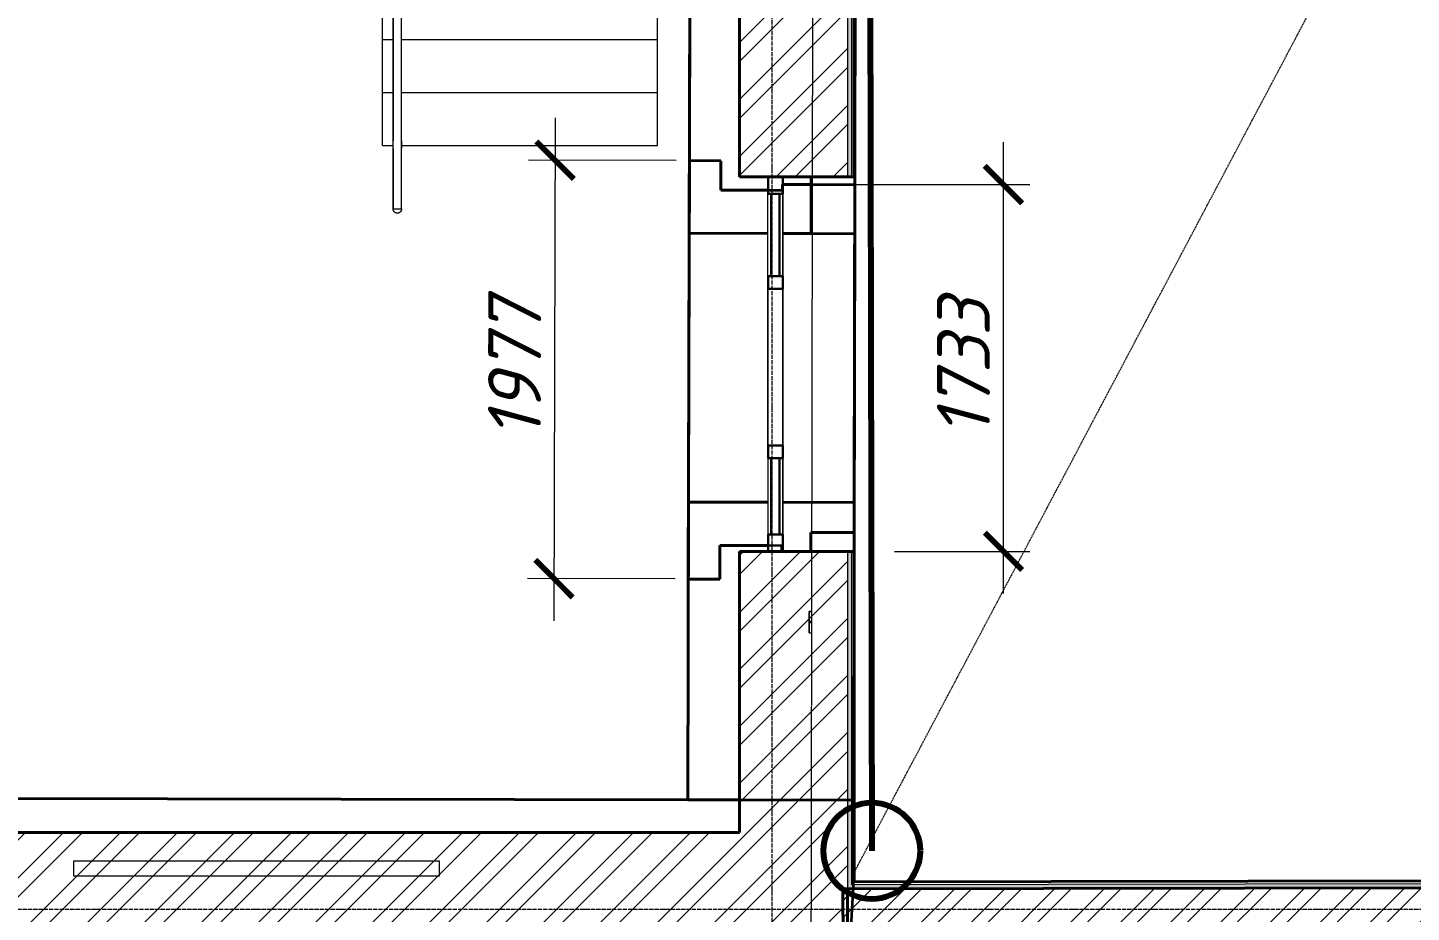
# Model space of a CAD drawing. Header units: millimetres. Extents: x 749182 to 2267578, y 70462 to 311449.
# Drawn here: x 1973313 to 1979851, y 96158 to 100338 of the extents above; entities that cross this region are included whole.
import ezdxf

# ---------------------------------------------------------------- set-up
doc = ezdxf.new("R2010")
doc.units = ezdxf.units.MM
for name, pattern in [('ADSK_Линия сетки', [25, 20, -2.5, 0, -2.5]), ('ADSK_Сверху', [4.5, 3, -1.5]), ('осеваяX2', [4, 2.5, -0.5, 0.5, -0.5])]:
    doc.linetypes.add(name, pattern=pattern)
doc.layers.get('Defpoints').update_dxf_attribs({"color": 255})
for name, color, linetype, lineweight in [('Витраж', 7, 'Continuous', 9), ('Каркас', 7, 'Continuous', 9), ('Лестницы', 7, 'Continuous', 18), ('Ограждение', 7, 'Continuous', 18), ('Оси', 165, 'осеваяX2', 13), ('Панели витража', 7, 'Continuous', 9), ('Перекрытие', 7, 'Continuous', 18), ('размеры', 7, 'Continuous', 9), ('Стены', 184, 'Continuous', 40), ('Стены внутренние', 7, 'Continuous', 18), ('Стены наружные', 7, 'Continuous', 18), ('Стены разрез', 7, 'Continuous', 35), ('Стены штриховка', 7, 'Continuous', 18), ('стояки', 7, 'Continuous', 9)]:
    doc.layers.add(name, color=color, linetype=linetype, lineweight=lineweight)
doc.layers.add('Линии', color=7, linetype='Continuous', lineweight=9, true_color=0x00a600)
doc.layers.add('планы со стояками отопление_dwg', color=7, linetype='Continuous', lineweight=9, true_color=0x767676)
doc.styles.add('М2', font='isocpeui.ttf')
doc.dimstyles.new('SPDS 1_100', dxfattribs={"dimscale": 100, "dimtxt": 2.5, "dimasz": 1.77, "dimexe": 1.25, "dimexo": 0.625, "dimtad": 1, "dimdec": 0, "dimrnd": 0.001, "dimzin": 9, "dimtxsty": 'М2', "dimblk": 'ARCHTICK', "dimcen": 2.5, "dimdle": 2, "dimclrt": 256, "dimadec": 0, "dimazin": 2, "dimtfac": 0.75, "dimtdec": 0, "dimtmove": 1, "dimatfit": 3, "dimfxl": 0, "dimtolj": 1, "dimlwd": 9, "dimlwe": 9, "dimarcsym": 0})
pattern_1 = [(0, (1958220.23, 75616.62), (406.4, 101.6), [33.528, -271.272, 33.528, -271.272, -1625.6]), (0, (1958220.23, 75616.62), (406.4, 101.6), [-609.6, 33.528, -576.072, 33.528, -271.272, -711.2]), (0, (1958220.23, 75616.62), (406.4, 101.6), [-1524, 33.528, -169.672, 33.528, -474.472]), (120, (1958372.63, 75667.42), (-291.18818, 301.15272), [33.528, -271.272, 33.528, -271.272, -1625.6]), (120, (1958372.63, 75667.42), (-291.18818, 301.15272), [-609.6, 33.528, -576.072, 33.528, -271.272, -711.2]), (120, (1958372.63, 75667.42), (-291.18818, 301.15272), [-1524, 33.528, -169.672, 33.528, -474.472]), (240, (1958423.43, 75870.62), (-115.21182, -402.75272), [33.528, -271.272, 33.528, -271.272, -1625.6]), (240, (1958423.43, 75870.62), (-115.21182, -402.75272), [-609.6, 33.528, -576.072, 33.528, -271.272, -711.2]), (240, (1958423.43, 75870.62), (-115.21182, -402.75272), [-1524, 33.528, -169.672, 33.528, -474.472])]
pattern_2 = [(45, (1958220.23, 75616.62), (-134.70384, 134.70384), []), (45, (1958310.03, 75616.62), (-134.70384, 134.70384), [])]

# ---------------------------------------------------------------- blocks, each defined once
blk = doc.blocks.new('Типовая двутавровая балка _АСТО 20-93_ Балки - 100х200мм-838559-01 План 1-го этажа маркировочный')
at = {"layer": 'Каркас', "color": 253, "linetype": 'ADSK_Сверху', "true_color": 0xaaaaaa}
for p, q in [((-6104.3, 50), (-6104.3, -50)), ((-6104.3, 50), (-6091.2, 50)), ((-6091.4, 3), (-6104.3, 3)), ((-6091.4, -3), (-6104.3, -3)), ((-6104.3, -50), (-6091.6, -50))]:
    blk.add_line(p, q, dxfattribs=at)
at = {"layer": 'Каркас', "color": 9, "linetype": 'ADSK_Сверху', "true_color": 0xb9b9b9}
for p, q in [((-6104.3, 9), (-6104.3, 50)), ((-6104.3, 50), (-6091.2, 50)), ((-6104.3, 3.4), (-6104.3, 8.6)), ((-6104.3, -50), (-6104.3, -3.4)), ((-6104.3, -50), (-6091.6, -50))]:
    blk.add_line(p, q, dxfattribs=at)
at = {"layer": 'Каркас', "color": 253, "linetype": 'ADSK_Сверху', "true_color": 0xb2b2b2}
for p, q in [((-6104.3, 50), (-6104.3, 15)), ((-6104.3, 15), (-6104.3, 50)), ((-6091.2, 50), (-6104.3, 50)), ((-6104.3, 50), (-6091.2, 50)), ((-6104.3, 3), (-6104.3, 15)), ((-6104.3, 3), (-6104.3, 15)), ((-6104.3, -3), (-6104.3, 3)), ((-6104.3, -15), (-6104.3, -3)), ((-6104.3, -15), (-6104.3, -3)), ((-6104.3, -50), (-6104.3, -15)), ((-6104.3, -15), (-6104.3, -50)), ((-6104.3, -50), (-6091.6, -50)), ((-6104.3, -50), (-6091.6, -50))]:
    blk.add_line(p, q, dxfattribs=at)
blk = doc.blocks.new('Прямоугольный импост - 70х20_56мм-1238645-01 План 1-го этажа маркировочный')
at = {"layer": 'Витраж', "color": 253, "linetype": 'ADSK_Сверху', "true_color": 0xaaaaaa}
for p, q in [((15308.3, 20783.6), (15308.3, 20713.6)), ((15778.3, 20783.6), (15308.3, 20783.6)), ((15308.3, 20713.6), (15778.3, 20713.6))]:
    blk.add_line(p, q, dxfattribs=at)
blk = doc.blocks.new('Прямоугольный импост - 70х20_56мм-1433918-01 План 1-го этажа маркировочный')
at = {"layer": 'Витраж', "color": 253, "linetype": 'ADSK_Сверху', "true_color": 0xaaaaaa}
for p, q in [((17038.3, 20783.6), (16468.3, 20783.6)), ((17038.3, 20713.6), (17038.3, 20783.6)), ((16468.3, 20713.6), (17038.3, 20713.6))]:
    blk.add_line(p, q, dxfattribs=at)
blk = doc.blocks.new('Прямоугольный импост - 70х20_56мм-1238647-01 План 1-го этажа маркировочный')
at = {"layer": 'Витраж', "color": 253, "linetype": 'ADSK_Сверху', "true_color": 0xaaaaaa}
for p, q in [((16468.3, 20783.6), (15778.3, 20783.6)), ((15778.3, 20713.6), (16468.3, 20713.6))]:
    blk.add_line(p, q, dxfattribs=at)
blk = doc.blocks.new('Прямоугольный импост - 70х20_60мм-1426885-01 План 1-го этажа маркировочный')
at = {"layer": 'Витраж', "color": 253, "linetype": 'ADSK_Сверху', "true_color": 0xaaaaaa}
for p, q in [((-6073.8, 27806.3), (-6143.8, 27806.3)), ((-6143.8, 27726.3), (-6143.8, 27806.3)), ((-6073.8, 27726.3), (-6073.8, 27806.3)), ((-6143.8, 27306.3), (-6143.8, 27336.3)), ((-6073.8, 27306.3), (-6073.8, 27336.3))]:
    blk.add_line(p, q, dxfattribs=at)
blk = doc.blocks.new('Прямоугольный импост - 70х20_60мм-1439130-01 План 1-го этажа маркировочный')
at = {"layer": 'Витраж', "color": 253, "linetype": 'ADSK_Сверху', "true_color": 0xaaaaaa}
for p, q in [((-80, 35), (0, 35)), ((0, 35), (0, -35)), ((0, -35), (-80, -35))]:
    blk.add_line(p, q, dxfattribs=at)
blk = doc.blocks.new('Прямоугольный импост - 70х20_60мм-1439131-01 План 1-го этажа маркировочный')
at = {"layer": 'Витраж', "color": 253, "linetype": 'ADSK_Сверху', "true_color": 0xaaaaaa}
for p, q in [((0, 35), (-80, 35)), ((0, -35), (0, 35)), ((-80, -35), (0, -35))]:
    blk.add_line(p, q, dxfattribs=at)
blk = doc.blocks.new('Прямоугольный импост - 70х20_60мм-1225850-01 План 1-го этажа маркировочный')
at = {"layer": 'Витраж', "color": 253, "linetype": 'ADSK_Сверху', "true_color": 0xaaaaaa}
for p, q in [((-6143.8, 27276.3), (-6143.8, 27306.3)), ((-6073.8, 27276.3), (-6073.8, 27306.3)), ((-6143.8, 26506.3), (-6143.8, 26536.3)), ((-6073.8, 26506.3), (-6073.8, 26536.3))]:
    blk.add_line(p, q, dxfattribs=at)
blk = doc.blocks.new('Прямоугольный импост - 70х20_60мм-1225113-01 План 1-го этажа маркировочный')
at = {"layer": 'Витраж', "color": 253, "linetype": 'ADSK_Сверху', "true_color": 0xaaaaaa}
for p, q in [((-6006, 10091.9), (-6006, 10121.9)), ((-5936, 10091.9), (-5936, 10121.9)), ((-6006, 9651.9), (-6006, 9731.9)), ((-5936, 9651.9), (-5936, 9731.9)), ((-6006, 9651.9), (-5936, 9651.9))]:
    blk.add_line(p, q, dxfattribs=at)
blk = doc.blocks.new('Прямоугольный импост - 70х60мм-1439194-01 План 1-го этажа маркировочный')
at = {"layer": 'Витраж', "color": 253, "linetype": 'ADSK_Сверху', "true_color": 0xaaaaaa}
for p, q in [((-30, 35), (30, 35)), ((30, -35), (-30, -35))]:
    blk.add_line(p, q, dxfattribs=at)
blk = doc.blocks.new('Прямоугольный импост - 70х60мм-1426887-01 План 1-го этажа маркировочный')
at = {"layer": 'Витраж', "color": 253, "linetype": 'ADSK_Сверху', "true_color": 0xaaaaaa}
for p, q in [((-6073.8, 27726.3), (-6143.8, 27726.3)), ((-6143.8, 27336.3), (-6143.8, 27726.3)), ((-6073.8, 27336.3), (-6073.8, 27726.3)), ((-6143.8, 27336.3), (-6073.8, 27336.3))]:
    blk.add_line(p, q, dxfattribs=at)
blk = doc.blocks.new('Прямоугольный импост - 70х60мм-1225009-01 План 1-го этажа маркировочный')
at = {"layer": 'Витраж', "color": 253, "linetype": 'ADSK_Сверху', "true_color": 0xaaaaaa}
for p, q in [((-5936, 11391.9), (-6006, 11391.9)), ((-6006, 11031.9), (-6006, 11391.9)), ((-5936, 11031.9), (-5936, 11391.9)), ((-6006, 11031.9), (-5936, 11031.9))]:
    blk.add_line(p, q, dxfattribs=at)
blk = doc.blocks.new('Прямоугольный импост - 70х60мм-1229542-01 План 1-го этажа маркировочный')
at = {"layer": 'Витраж', "color": 253, "linetype": 'ADSK_Сверху', "true_color": 0xaaaaaa}
for p, q in [((3808.5, 35377.6), (3738.5, 35377.6)), ((3738.5, 35377.6), (3738.5, 34637.6)), ((3808.5, 35377.6), (3808.5, 34637.6)), ((3738.5, 34637.6), (3808.5, 34637.6))]:
    blk.add_line(p, q, dxfattribs=at)
blk = doc.blocks.new('Существующие стены 1 эт - Существующие стены 1 эт-653793-01 План 1-го этажа маркировочный')
at = {"layer": 'Стены'}
for p, q in [((18218.2, 23749.9), (18230.1, 28415.1)), ((19003, 25048.6), (19001.4, 24105.6)), ((18214.1, 22116.2), (18219.1, 24093.4)), ((18367.7, 24093), (18219.1, 24093.4)), ((18367.4, 23954.2), (18367.7, 24093)), ((18997.7, 24105.6), (19001.4, 24105.6)), ((19001.4, 24105.6), (18997.7, 24105.6)), ((19001.4, 24105.6), (18998.7, 22477.9)), ((19001.4, 24105.6), (19000.8, 23747.9)), ((19000.8, 23747.9), (19001.4, 24105.6)), ((18795.3, 23981), (18795.4, 24017.1)), ((18795.4, 24017.1), (18795.3, 23981)), ((18590.8, 23953.6), (18367.4, 23954.2)), ((18799.5, 23979.9), (18660.8, 23980.2)), ((18795, 23748.4), (18795.3, 23979.2)), ((18795.3, 23979.2), (18795, 23748.4)), ((19001.2, 23979.6), (18799.5, 23979.9)), ((19001.2, 23979.6), (18998.4, 22246.5)), ((18215, 22479.9), (18218.2, 23749.9)), ((18218.2, 23749.9), (18215, 22479.9)), ((18215, 22479.9), (18218.2, 23749.9)), ((18590.8, 23749), (18218.2, 23749.9)), ((18218.2, 23749.9), (18590.8, 23749)), ((18795, 23748.4), (18660.8, 23748.8)), ((18660.8, 23748.8), (19000.8, 23747.9)), ((19000.8, 23747.9), (18795, 23748.4)), ((18795, 23748.4), (19000.8, 23747.9)), ((19000.8, 23747.9), (18795, 23748.4)), ((19000.8, 23747.9), (18998.7, 22477.9)), ((18998.7, 22477.9), (19000.8, 23747.9)), ((18211.4, 21073), (18215, 22479.9)), ((18215, 22479.9), (18590.8, 22478.9)), ((18590.8, 22478.9), (18215, 22479.9)), ((18660.8, 22478.8), (18998.7, 22477.9)), ((18998.7, 22477.9), (18660.8, 22478.8)), ((18998.7, 22477.9), (18998.5, 22336)), ((18792.5, 22247.6), (18792.6, 22336.5)), ((18792.6, 22336.5), (18792.5, 22247.6)), ((18792.6, 22336.5), (18998.5, 22336)), ((18998.5, 22336), (18792.6, 22336.5)), ((18998.5, 22336), (18998, 22015.4)), ((18998, 22015.4), (18998.5, 22336)), ((18998.5, 22336), (18998, 22015.4)), ((18362.7, 22115.9), (18363.1, 22274.5)), ((18363.1, 22274.5), (18590.8, 22273.9)), ((18214.1, 22116.2), (18362.7, 22115.9)), ((18998, 22015.4), (18997.8, 21919.3)), ((13247.8, 21081.8), (18211.4, 21073)), ((18455.8, 21072.6), (18211.4, 21073)), ((18211.4, 21073), (18455.8, 21072.6))]:
    blk.add_line(p, q, dxfattribs=at)
at = {"layer": 'Стены разрез'}
for p, q in [((19001.2, 23979.6), (19003.4, 25290.5)), ((18221.8, 25156.8), (18219.1, 24093.4)), ((18219.1, 24093.4), (18367.7, 24093)), ((18367.7, 24093), (18367.4, 23954.2)), ((18367.4, 23954.2), (18659.4, 23953.4)), ((18659.4, 23953.4), (18659.5, 23980.2)), ((18659.5, 23980.2), (18799.5, 23979.9)), ((18799.5, 23979.9), (19001.2, 23979.6)), ((18363.1, 22274.5), (18362.7, 22115.9)), ((18656.7, 22273.8), (18363.1, 22274.5)), ((18656.6, 22247.1), (18656.7, 22273.8)), ((18796.6, 22246.8), (18656.6, 22247.1)), ((18998.4, 22246.5), (18796.6, 22246.8)), ((18996.4, 21071.6), (18998.4, 22246.5)), ((18214.1, 22116.2), (18211.4, 21073)), ((18362.7, 22115.9), (18214.1, 22116.2)), ((18996.4, 21071.6), (14286.2, 21080)), ((18211.4, 21073), (18996.4, 21071.6)), ((18995.8, 20697.6), (18996.4, 21071.6)), ((18977.5, 20357.5), (18995.8, 20697.6))]:
    blk.add_line(p, q, dxfattribs=at)
blk = doc.blocks.new('Тип перил - Перила_Внутренний_-1199917-01 План 1-го этажа маркировочный')
at = {"layer": 'Ограждение'}
for p, q in [((16819.3, 28715.1), (16819.3, 28429.4)), ((16841.6, 28715.1), (16836.9, 28715.1)), ((16859.3, 28429.4), (16859.3, 28715.1)), ((16819.3, 28413.6), (16819.3, 24187.8)), ((16859.3, 24187.8), (16859.3, 28413.6)), ((16819.3, 24150.9), (16819.3, 23865.1)), ((16859.3, 23865.1), (16859.3, 24150.9)), ((16836.9, 23865.1), (16841.6, 23865.1))]:
    blk.add_line(p, q, dxfattribs=at)
at = {"layer": 'Ограждение', "flags": 128}
for points in [[(16819.3, 28429.4), (16819.3, 28428.2), (16819.3, 28427), (16819.3, 28425.8), (16819.3, 28424.7), (16819.3, 28423.5), (16819.3, 28422.3), (16819.3, 28421.1), (16819.3, 28420), (16819.3, 28418.9), (16819.3, 28417.7), (16819.3, 28416.7), (16819.3, 28415.6), (16819.3, 28414.5), (16819.3, 28413.6)], [(16859.3, 28413.6), (16859.3, 28414.6), (16859.3, 28415.7), (16859.3, 28416.7), (16859.3, 28417.8), (16859.3, 28419), (16859.3, 28420.1), (16859.3, 28421.2), (16859.3, 28422.4), (16859.3, 28423.6), (16859.3, 28424.8), (16859.3, 28425.9), (16859.3, 28427.1), (16859.3, 28428.3), (16859.3, 28429.4)], [(16819.3, 24150.9), (16819.3, 24153.7), (16819.3, 24156.5), (16819.3, 24159.2), (16819.3, 24162), (16819.3, 24164.8), (16819.3, 24167.5), (16819.3, 24170.2), (16819.3, 24172.9), (16819.3, 24175.5), (16819.3, 24178.1), (16819.3, 24180.7), (16819.3, 24183.2), (16819.3, 24185.6), (16819.3, 24187.8)], [(16859.3, 24187.8), (16859.3, 24185.4), (16859.3, 24183), (16859.3, 24180.5), (16859.3, 24177.9), (16859.3, 24175.3), (16859.3, 24172.7), (16859.3, 24170), (16859.3, 24167.3), (16859.3, 24164.5), (16859.3, 24161.8), (16859.3, 24159), (16859.3, 24156.2), (16859.3, 24153.4), (16859.3, 24150.9)]]:
    blk.add_lwpolyline(points, dxfattribs=at)
blk = doc.blocks.new('Тип перил - D40-V30-01 План 1-го этажа маркировочный')
at = {"layer": 'Ограждение', "flags": 128}
for points in [[(0, 20), (0.8, 20), (1.6, 19.9), (2.4, 19.9), (3.2, 19.7), (4, 19.6), (4.8, 19.4), (5.5, 19.2), (6.3, 19), (7, 18.7), (7.8, 18.4), (8.5, 18.1), (9.2, 17.7), (9.9, 17.4), (10.6, 16.9), (11.3, 16.5), (11.9, 16), (12.6, 15.6), (13.2, 15), (13.8, 14.5), (14.3, 13.9), (14.9, 13.3), (15.4, 12.7), (15.9, 12.1), (16.4, 11.5), (16.8, 10.8), (17.2, 10.1), (17.6, 9.4), (18, 8.7), (18.3, 8), (18.6, 7.2), (18.9, 6.5), (19.2, 5.7), (19.4, 5), (19.6, 4.2), (19.7, 3.4), (19.8, 2.6), (19.9, 1.8), (20, 1), (20, 0.2), (20, 0)], [(20, 0), (20, -0.8), (19.9, -1.6), (19.9, -2.4), (19.7, -3.2), (19.6, -4), (19.4, -4.8), (19.2, -5.5), (19, -6.3), (18.7, -7), (18.4, -7.8), (18.1, -8.5), (17.7, -9.2), (17.4, -9.9), (16.9, -10.6), (16.5, -11.3), (16, -11.9), (15.6, -12.6), (15, -13.2), (14.5, -13.8), (13.9, -14.3), (13.3, -14.9), (12.7, -15.4), (12.1, -15.9), (11.5, -16.4), (10.8, -16.8), (10.1, -17.2), (9.4, -17.6), (8.7, -18), (8, -18.3), (7.2, -18.6), (6.5, -18.9), (5.7, -19.2), (5, -19.4), (4.2, -19.6), (3.4, -19.7), (2.6, -19.8), (1.8, -19.9), (1, -20), (0.2, -20), (0, -20)]]:
    blk.add_lwpolyline(points, dxfattribs=at)
blk = doc.blocks.new('Тип перил - Перила_Внутренний_-V32-01 План 1-го этажа маркировочный')
at = {"layer": 'Ограждение'}
for p, q in [((16819.3, 28715.1), (16859.3, 28715.1)), ((16819.3, 28429.4), (16819.3, 28715.1)), ((16859.3, 28429.4), (16859.3, 28715.1)), ((16819.3, 28429.4), (16819.3, 28403)), ((16819.3, 24177.3), (16819.3, 28403)), ((16859.3, 28429.4), (16859.3, 28403)), ((16859.3, 24177.3), (16859.3, 28403)), ((16819.3, 24150.9), (16819.3, 24177.3)), ((16819.3, 23865.1), (16819.3, 24150.9)), ((16859.3, 24150.9), (16859.3, 24177.3)), ((16859.3, 23865.1), (16859.3, 24150.9)), ((16819.3, 23865.1), (16859.3, 23865.1))]:
    blk.add_line(p, q, dxfattribs=at)
blk = doc.blocks.new('Тип перил - Перила_Внутренний_-1199930-01 План 1-го этажа маркировочный')
at = {"layer": 'Ограждение', "flags": 128}
for points in [[(16819.3, 28429.4), (16819.3, 28428.2), (16819.3, 28427), (16819.3, 28425.8), (16819.3, 28424.7), (16819.3, 28423.5), (16819.3, 28422.3), (16819.3, 28421.1), (16819.3, 28420), (16819.3, 28418.9), (16819.3, 28417.7), (16819.3, 28416.7)], [(16859.3, 28416.7), (16859.3, 28417.8), (16859.3, 28419), (16859.3, 28420.1), (16859.3, 28421.2), (16859.3, 28422.4), (16859.3, 28423.6), (16859.3, 28424.8), (16859.3, 28425.9), (16859.3, 28427.1), (16859.3, 28428.3)], [(16819.3, 24150.9), (16819.3, 24153.7), (16819.3, 24156.5), (16819.3, 24159.2), (16819.3, 24162), (16819.3, 24164.8), (16819.3, 24167.5), (16819.3, 24170.1)], [(16859.3, 24177.3), (16859.3, 24175.3), (16859.3, 24172.7), (16859.3, 24170.1)]]:
    blk.add_lwpolyline(points, dxfattribs=at)
blk = doc.blocks.new('Тип перил - D40-V27-01 План 1-го этажа маркировочный')
at = {"layer": 'Ограждение', "flags": 128}
for points in [[(4.8, 19.4), (5.5, 19.2), (6.3, 19), (7, 18.7), (7.8, 18.4), (8.5, 18.1), (9.2, 17.7), (9.9, 17.4), (10.6, 16.9), (11.3, 16.5), (11.9, 16), (12.6, 15.6), (13.2, 15), (13.8, 14.5), (14.3, 13.9), (14.9, 13.3), (15.4, 12.7), (15.9, 12.1), (16.4, 11.5), (16.8, 10.8), (17.2, 10.1), (17.6, 9.4), (18, 8.7), (18.3, 8), (18.6, 7.2), (18.9, 6.5), (19.2, 5.7), (19.4, 5), (19.6, 4.2), (19.7, 3.4), (19.8, 2.6), (19.9, 1.8), (20, 1), (20, 0.2), (20, 0)], [(9.4, -17.6), (8.7, -18), (8, -18.3), (7.2, -18.6), (6.5, -18.9), (5.7, -19.2), (5, -19.4), (4.2, -19.6)], [(20, 0), (20, -0.8), (19.9, -1.6), (19.9, -2.4), (19.7, -3.2), (19.6, -4), (19.4, -4.8), (19.2, -5.5), (19, -6.3), (18.7, -7), (18.4, -7.8), (18.1, -8.5), (17.7, -9.2), (17.4, -9.9), (16.9, -10.6), (16.5, -11.3), (16, -11.9), (15.6, -12.6), (15, -13.2), (14.5, -13.8), (13.9, -14.3), (13.3, -14.9), (12.7, -15.4), (12.1, -15.9), (11.5, -16.4), (10.8, -16.8), (10.1, -17.2)]]:
    blk.add_lwpolyline(points, dxfattribs=at)
blk = doc.blocks.new('Тип перил - Перила_Внутренний_-V34-01 План 1-го этажа маркировочный')
at = {"layer": 'Ограждение'}
for p, q in [((16819.3, 28429.4), (16819.3, 28413.5)), ((16859.3, 28429.4), (16859.3, 28413.5)), ((16819.3, 24150.9), (16819.3, 24170.3)), ((16859.3, 24170.3), (16859.3, 24177.3))]:
    blk.add_line(p, q, dxfattribs=at)
blk = doc.blocks.new('Системная панель - _AR_Стекло_40мм_привязка по центру-V78-01 План 1-го этажа маркировочный')
at = {"layer": 'Панели витража', "lineweight": 30}
for p, q in [((180, 20), (-180, 20)), ((-180, 20), (-180, -20)), ((180, -20), (180, 20)), ((-180, -20), (180, -20))]:
    blk.add_line(p, q, dxfattribs=at)
blk = doc.blocks.new('Прямоугольный импост - 70х20_60мм-V79-01 План 1-го этажа маркировочный')
at = {"layer": 'Витраж', "lineweight": 30}
for p, q in [((-80, 35), (0, 35)), ((-80, -35), (-80, 35)), ((0, 35), (0, -35)), ((0, -35), (-80, -35))]:
    blk.add_line(p, q, dxfattribs=at)
blk = doc.blocks.new('Прямоугольный импост - 70х20_60мм-V80-01 План 1-го этажа маркировочный')
at = {"layer": 'Витраж', "lineweight": 30}
for p, q in [((0, 35), (-80, 35)), ((-80, 35), (-80, -35)), ((0, -35), (0, 35)), ((-80, -35), (0, -35))]:
    blk.add_line(p, q, dxfattribs=at)
blk = doc.blocks.new('Системная панель - _AR_Стекло_40мм_привязка по центру-1441797-01 План 1-го этажа маркировочный')
at = {"layer": 'Панели витража', "lineweight": 30}
for p, q in [((195, 20), (-195, 20)), ((-195, 20), (-195, -20)), ((195, -20), (195, 20)), ((-195, -20), (195, -20))]:
    blk.add_line(p, q, dxfattribs=at)
blk = doc.blocks.new('Прямоугольный импост - 70х60мм-V62-01 План 1-го этажа маркировочный')
at = {"layer": 'Витраж'}
for p, q in [((3738.5, 35437.6), (3738.5, 35797.6)), ((3808.5, 35797.6), (3808.5, 35437.6))]:
    blk.add_line(p, q, dxfattribs=at)
blk = doc.blocks.new('Прямоугольный импост - 70х60мм-V53-01 План 1-го этажа маркировочный')
at = {"layer": 'Витраж'}
for p, q in [((-6143.8, 39511.2), (-6143.8, 39901.2)), ((-6073.8, 39901.2), (-6073.8, 39511.2))]:
    blk.add_line(p, q, dxfattribs=at)
blk = doc.blocks.new('Прямоугольный импост - 70х60мм-1239008-01 План 1-го этажа маркировочный')
at = {"layer": 'Витраж', "lineweight": 30}
for p, q in [((-30, 35), (30, 35)), ((-30, -35), (-30, 35)), ((30, 35), (30, -35)), ((30, -35), (-30, -35))]:
    blk.add_line(p, q, dxfattribs=at)
blk = doc.blocks.new('Прямоугольный импост - 70х60мм-V81-01 План 1-го этажа маркировочный')
at = {"layer": 'Витраж'}
for p, q in [((18590.8, 22747.1), (18590.8, 23487.1)), ((18660.8, 23487.1), (18660.8, 22747.1))]:
    blk.add_line(p, q, dxfattribs=at)
blk = doc.blocks.new('планы со стояками отопление_dwg-1484427-01 План 1-го этажа маркировочный')
at = {"layer": 'стояки', "lineweight": 80}
blk.add_line((191438.4, 198942.1), (191476.8, 176908.9), dxfattribs=at)
blk.add_circle((191476.8, 176908.9), 228.1, dxfattribs=at)
blk = doc.blocks.new('_ArchTick')
at = {"color": 0, "linetype": 'ByBlock', "const_width": 0.15}
blk.add_lwpolyline([(-0.5, -0.5), (0.5, 0.5)], dxfattribs=at)
blk = doc.blocks.new('*D2861')
at = {"layer": 'Defpoints', "color": 0, "lineweight": 20, "transparency": 16777216}
for p in [(1976439.3, 99710), (1975800, 97734.5), (1976434.3, 97732.9)]:
    blk.add_point(p, dxfattribs=at)
at = {"layer": 'размеры', "color": 0, "lineweight": 9, "transparency": 16777216}
for p, q in [((1975805.5, 99911.6), (1975799.5, 97534.5)), ((1976376.8, 99710.2), (1975680, 99712)), ((1976371.8, 97733), (1975675, 97734.8))]:
    blk.add_line(p, q, dxfattribs=at)
at = {"layer": 'размеры', "color": 0, "lineweight": 9, "transparency": 16777216, "xscale": 177, "yscale": 177, "zscale": 177}
for p, rotation in [((1975805, 99711.6), 89.85472540259408), ((1975800, 97734.5), 269.8547254025941)]:
    blk.add_blockref('_ArchTick', p, dxfattribs=dict(at, rotation=rotation))
at = {"layer": 'размеры', "lineweight": 20, "transparency": 16777216, "insert": (1975613.4, 98723.5), "char_height": 250, "width": 560.473, "attachment_point": 5, "rotation": 89.85473, "style": 'М2'}
blk.add_mtext('\\A1;1977', dxfattribs=at)
blk = doc.blocks.new('*D2862')
at = {"layer": 'Defpoints', "color": 0, "lineweight": 20, "transparency": 16777216}
for p in [(1976879.7, 99596.8), (1977924, 99596.8), (1977346.1, 97863.7)]:
    blk.add_point(p, dxfattribs=at)
at = {"layer": 'размеры', "color": 0, "lineweight": 9, "transparency": 16777216}
for p, q in [((1977924, 97663.7), (1977924, 99796.8)), ((1976942.2, 99596.8), (1978049, 99596.8)), ((1977408.6, 97863.7), (1978049, 97863.7))]:
    blk.add_line(p, q, dxfattribs=at)
at = {"layer": 'размеры', "color": 0, "lineweight": 9, "transparency": 16777216, "xscale": 177, "yscale": 177, "zscale": 177}
for p, rotation in [((1977924, 99596.8), 90), ((1977924, 97863.7), 270)]:
    blk.add_blockref('_ArchTick', p, dxfattribs=dict(at, rotation=rotation))
at = {"layer": 'размеры', "lineweight": 20, "transparency": 16777216, "insert": (1977734.8, 98730.2), "char_height": 250, "width": 560.473, "attachment_point": 5, "rotation": 90, "style": 'М2'}
blk.add_mtext('\\A1;1733', dxfattribs=at)

msp = doc.modelspace()

# ---------------------------------------------------------------- hatches: boundary and pattern name
at = {"layer": 'Стены внутренние', "lineweight": 9}
h = msp.add_hatch(dxfattribs=at)
h.set_pattern_fill('FP_2', color=256, style=0, pattern_type=2)
h.set_pattern_definition(pattern_1)
h.paths.add_polyline_path([(1977186.0611, 96269.092), (1977206.0611, 96269.1277), (1977206.0611, 97863.689), (1977186.0611, 97863.1295), (1977186.0611, 96290.263)])
h.paths.add_polyline_path([(1977186.0611, 99633.689), (1977206.0611, 99633.689), (1977206.0611, 100905.8262), (1977186.0611, 100905.8262), (1977186.0611, 99828.6166)])
h.paths.add_polyline_path([(1977206.0611, 102675.8262), (1977206.0611, 103950.7561), (1977186.0611, 103950.1705), (1977186.0611, 102675.8262)])
h.paths.add_polyline_path([(1977206.0611, 105720.7561), (1977206.0611, 106997.8052), (1977186.0611, 106997.2196), (1977186.0611, 105720.7561)])
h.paths.add_polyline_path([(1977186.0611, 108767.8052), (1977206.0611, 108767.8052), (1977206.0611, 110047.774), (1977186.0611, 110047.2131), (1977186.0611, 109055.5716)])
h.paths.add_polyline_path([(1977206.0611, 111817.774), (1977206.0611, 113090.787), (1977186.0611, 113090.1788), (1977186.0611, 111817.774)])
h.paths.add_polyline_path([(1977186.0611, 114860.787), (1977206.0611, 114860.787), (1977206.0611, 116106.8035), (1977186.0611, 116106.1952), (1977186.0611, 114870.2313)])
h.paths.add_polyline_path([(1977186.0611, 117876.8035), (1977206.0611, 117876.8035), (1977206.0611, 118631.7457), (1977186.0611, 118631.7457), (1977186.0611, 117968.0463)])
h = msp.add_hatch(dxfattribs=at)
h.set_pattern_fill('FP_1', color=256, style=0, pattern_type=2)
h.set_pattern_definition([(45, (1958220.23, 75616.62), (-117.8655, 117.8655), []), (45, (1958298.8, 75616.62), (-117.8655, 117.8655), [])])
h.paths.add_polyline_path([(1977165.7647, 96019.0554), (1989027.2418, 96040.6773), (1989027.2418, 96290.2277), (1977165.3185, 96269.055), (1977165.7576, 96023.0313)])
h = msp.add_hatch(dxfattribs=at)
h.set_pattern_fill('FP_2', color=256, style=0, pattern_type=2)
h.set_pattern_definition(pattern_1)
h.paths.add_polyline_path([(1977206.0611, 96269.1277), (1989007.2418, 96290.263), (1989007.2418, 96310.192), (1977206.0611, 96289.1278), (1977206.0611, 96278.6545)])
at = {"layer": 'Стены наружные', "lineweight": 9}
h = msp.add_hatch(dxfattribs=at)
h.set_pattern_fill('FP_3', color=256, angle=45, style=0, pattern_type=2)
h.set_pattern_definition(pattern_2)
h.paths.add_polyline_path([(1976676.0611, 96025.2503), (1977165.7536, 96025.2503), (1977165.3185, 96269.055), (1977186.0611, 96269.092), (1977186.0611, 97863.689), (1976676.0611, 97863.4598), (1976676.0611, 96037.164)])
h.paths.add_polyline_path([(1976676.0611, 99633.689), (1977186.0611, 99633.689), (1977186.0611, 100905.8262), (1976676.0611, 100905.8262), (1976676.0611, 100326.3599)])
h.paths.add_polyline_path([(1976676.0611, 102675.8262), (1977186.0611, 102675.8262), (1977186.0611, 103950.7561), (1976676.0611, 103950.7561), (1976676.0611, 102716.6657)])
h.paths.add_polyline_path([(1977186.0611, 105720.7561), (1977186.0611, 106997.8052), (1976676.0611, 106997.5761), (1976676.0611, 105720.7561), (1977102.9813, 105720.7561)])
h.paths.add_polyline_path([(1977102.9813, 108767.8052), (1977186.0611, 108767.8052), (1977186.0611, 110047.774), (1976676.0611, 110047.774), (1976676.0611, 108767.8052)])
h.paths.add_polyline_path([(1977186.0611, 111817.774), (1977186.0611, 113090.787), (1976676.0611, 113090.787), (1976676.0611, 111817.774), (1977102.9813, 111817.774)])
h.paths.add_polyline_path([(1977102.9813, 114860.787), (1977186.0611, 114860.787), (1977186.0611, 116106.8035), (1976676.0611, 116106.8035), (1976676.0611, 114860.787)])
h.paths.add_polyline_path([(1976799.4278, 117876.8035), (1977186.0611, 117876.8035), (1977186.0611, 118631.7457), (1976676.0611, 118631.7457), (1976676.0611, 117876.8035)])
h = msp.add_hatch(dxfattribs=at)
h.set_pattern_fill('FP_3', color=256, angle=45, style=0, pattern_type=2)
h.set_pattern_definition(pattern_2)
h.paths.add_polyline_path([(1974873.5135, 96025.2503), (1976676.0611, 96025.2503), (1976676.0611, 96535.2503), (1968372.9686, 96535.2503), (1968372.9686, 96025.2503), (1972644.0457, 96025.2503)])
h.paths.add_polyline_path([(1966111.5957, 96025.2503), (1966642.9686, 96025.2503), (1966642.9686, 96535.2503), (1964698.4627, 96535.2503), (1964698.4627, 96025.2503), (1966109.8892, 96025.2503)])
h.paths.add_polyline_path([(1962820.6253, 96025.2503), (1962883.4627, 96025.2503), (1962883.4627, 96535.2503), (1961653.7248, 96535.2503), (1961654.0981, 96025.2503), (1962611.4404, 96025.2503)])

# ---------------------------------------------------------------- linework, layer by layer
at = {"layer": 'Лестницы'}
for p, q in [((1974989.5015, 100281.7643), (1974989.5015, 100531.7643)), ((1976289.5015, 100281.7643), (1976289.5015, 100531.7643)), ((1974989.5015, 100031.7643), (1974989.5015, 100281.7643)), ((1974989.5015, 100281.7643), (1975039.5015, 100281.7643)), ((1974989.5015, 100281.7643), (1975039.5015, 100281.7643)), ((1975079.5015, 100281.7643), (1976289.5015, 100281.7643)), ((1975079.5015, 100281.7643), (1976289.5015, 100281.7643)), ((1976289.5015, 100031.7643), (1976289.5015, 100281.7643)), ((1974989.5015, 99781.7643), (1974989.5015, 100031.7643)), ((1974989.5015, 100031.7643), (1975039.5015, 100031.7643)), ((1974989.5015, 100031.7643), (1975039.5015, 100031.7643)), ((1975079.5015, 100031.7643), (1976289.5015, 100031.7643)), ((1975079.5015, 100031.7643), (1976289.5015, 100031.7643)), ((1976289.5015, 99781.7643), (1976289.5015, 100031.7643)), ((1974989.5015, 99781.7643), (1975039.7884, 99781.7643)), ((1974989.5015, 99781.7643), (1975039.7884, 99781.7643)), ((1975079.5015, 99781.7643), (1976289.5015, 99781.7643)), ((1975079.5015, 99781.7643), (1976289.5015, 99781.7643))]:
    msp.add_line(p, q, dxfattribs=at)
at = {"layer": 'Линии', "linetype": 'ADSK_Сверху'}
msp.add_line((1977218.0611, 96346.1833), (1988995.2418, 118599.7457), dxfattribs=at)
at = {"layer": 'Оси', "linetype": 'ADSK_Линия сетки'}
for p, q in [((1976830.1361, 71313.2448), (1976830.1361, 120151.4054)), ((1947134.001, 96173.407), (2015361.944, 96173.407))]:
    msp.add_line(p, q, dxfattribs=at)
at = {"layer": 'Перекрытие', "linetype": 'ADSK_Сверху'}
msp.add_line((1977011.7834, 93701.2503), (1977052.8435, 118783.1291), dxfattribs=at)
at = {"layer": 'Стены внутренние', "lineweight": 40}
for p, q in [((1977218.0611, 99633.689), (1977218.0611, 100905.8262)), ((1977186.0611, 99633.689), (1977218.0611, 99633.689)), ((1977218.0611, 97863.689), (1977186.0611, 97863.689)), ((1977218.0611, 96301.1492), (1977218.0611, 97863.689)), ((1988995.2418, 96322.1706), (1977218.0611, 96301.1492)), ((1989047.0186, 96290.263), (1977165.3185, 96269.055)), ((1977165.3185, 96269.055), (1977165.7647, 96019.0554))]:
    msp.add_line(p, q, dxfattribs=at)
at = {"layer": 'Стены наружные', "lineweight": 40}
for p, q in [((1976676.0611, 100905.8262), (1976676.0611, 99633.689)), ((1976676.0611, 99633.689), (1977186.0611, 99633.689)), ((1976676.0611, 97863.689), (1976676.0611, 96535.2503)), ((1977186.0611, 97863.689), (1976676.0611, 97863.689)), ((1976676.0611, 96535.2503), (1968372.9686, 96535.2503)), ((1977186.0611, 96025.2503), (1977186.0611, 96269.092))]:
    msp.add_line(p, q, dxfattribs=at)
at = {"layer": 'Стены штриховка'}
for p, q in [((1977186.0611, 100905.8262), (1977186.0611, 99633.689)), ((1977206.0611, 100905.8262), (1977206.0611, 99633.689)), ((1977216.0611, 100905.8262), (1977216.0611, 99633.689)), ((1977186.0611, 97863.689), (1977186.0611, 96269.092)), ((1977206.0611, 97863.689), (1977206.0611, 96289.1278)), ((1977216.0611, 97863.689), (1977216.0611, 96299.1456)), ((1977216.0611, 96299.1456), (1988997.2418, 96320.1742)), ((1977206.0611, 96289.1278), (1989007.2418, 96310.192))]:
    msp.add_line(p, q, dxfattribs=at)

# ---------------------------------------------------------------- block references
at = {"layer": 'Витраж', "color": 253, "linetype": 'ADSK_Сверху', "true_color": 0xaaaaaa}
for name, p in [('Прямоугольный импост - 70х20_60мм-1426885-01 План 1-го этажа маркировочный', (1982954.8124, 71827.3418)), ('Прямоугольный импост - 70х60мм-1426887-01 План 1-го этажа маркировочный', (1982954.8124, 71827.3418)), ('Прямоугольный импост - 70х20_60мм-1225850-01 План 1-го этажа маркировочный', (1982954.8124, 71827.3418)), ('Прямоугольный импост - 70х20_60мм-1225113-01 План 1-го этажа маркировочный', (1982817.1032, 88211.7638)), ('Прямоугольный импост - 70х60мм-1225009-01 План 1-го этажа маркировочный', (1982817.1032, 86911.7638)), ('Прямоугольный импост - 70х20_56мм-1238645-01 План 1-го этажа маркировочный', (1958220.2258, 75616.6187)), ('Прямоугольный импост - 70х20_56мм-1238647-01 План 1-го этажа маркировочный', (1958220.2258, 75616.6187)), ('Прямоугольный импост - 70х20_56мм-1433918-01 План 1-го этажа маркировочный', (1958220.2258, 75616.6187))]:
    msp.add_blockref(name, p, dxfattribs=at)
at = {"layer": 'Витраж', "color": 253, "linetype": 'ADSK_Сверху', "true_color": 0xaaaaaa, "extrusion": (0, 0, -1), "rotation": 90.00000000000007}
for name, p in [('Прямоугольный импост - 70х20_60мм-1439130-01 План 1-го этажа маркировочный', (-1976846.0611, 99633.689)), ('Прямоугольный импост - 70х60мм-1439194-01 План 1-го этажа маркировочный', (-1976846.0611, 99133.689)), ('Прямоугольный импост - 70х60мм-1439194-01 План 1-го этажа маркировочный', (-1976846.0611, 98333.689))]:
    msp.add_blockref(name, p, dxfattribs=at)
at = {"layer": 'Витраж', "extrusion": (0, 0, -1), "rotation": 90.00000000000007}
for name, p in [('Прямоугольный импост - 70х20_60мм-V79-01 План 1-го этажа маркировочный', (-1976846.0611, 99633.689)), ('Прямоугольный импост - 70х60мм-1239008-01 План 1-го этажа маркировочный', (-1976846.0611, 99133.689)), ('Прямоугольный импост - 70х60мм-1239008-01 План 1-го этажа маркировочный', (-1976846.0611, 98333.689))]:
    msp.add_blockref(name, p, dxfattribs=at)
at = {"layer": 'Витраж'}
for name, p in [('Прямоугольный импост - 70х60мм-V53-01 План 1-го этажа маркировочный', (1982954.8124, 59652.5158)), ('Прямоугольный импост - 70х60мм-V81-01 План 1-го этажа маркировочный', (1958220.2258, 75616.6187))]:
    msp.add_blockref(name, p, dxfattribs=at)
at = {"layer": 'Витраж', "color": 253, "linetype": 'ADSK_Сверху', "true_color": 0xaaaaaa}
for name, p, rotation in [('Прямоугольный импост - 70х60мм-1229542-01 План 1-го этажа маркировочный', (1980619.5602, 133741.3315), 180), ('Прямоугольный импост - 70х20_60мм-1439131-01 План 1-го этажа маркировочный', (1976846.0611, 97863.689), 269.9999999999999)]:
    msp.add_blockref(name, p, dxfattribs=dict(at, rotation=rotation))
at = {"layer": 'Витраж'}
for name, p, rotation in [('Прямоугольный импост - 70х60мм-V62-01 План 1-го этажа маркировочный', (1980619.5602, 133741.3315), 180), ('Прямоугольный импост - 70х20_60мм-V80-01 План 1-го этажа маркировочный', (1976846.0611, 97863.689), 269.9999999999999)]:
    msp.add_blockref(name, p, dxfattribs=dict(at, rotation=rotation))
at = {"layer": 'Каркас', "color": 253, "linetype": 'ADSK_Сверху', "true_color": 0xaaaaaa, "rotation": 0.1151494702578507}
msp.add_blockref('Типовая двутавровая балка _АСТО 20-93_ Балки - 100х200мм-838559-01 План 1-го этажа маркировочный', (1983109.4509, 97541.3749), dxfattribs=at)
at = {"layer": 'Ограждение'}
for name in ['Тип перил - Перила_Внутренний_-1199917-01 План 1-го этажа маркировочный', 'Тип перил - Перила_Внутренний_-V32-01 План 1-го этажа маркировочный', 'Тип перил - Перила_Внутренний_-1199930-01 План 1-го этажа маркировочный', 'Тип перил - Перила_Внутренний_-V34-01 План 1-го этажа маркировочный']:
    msp.add_blockref(name, (1958220.2258, 75616.6187), dxfattribs=at)
at = {"layer": 'Ограждение', "rotation": 270}
for name in ['Тип перил - D40-V30-01 План 1-го этажа маркировочный', 'Тип перил - D40-V27-01 План 1-го этажа маркировочный']:
    msp.add_blockref(name, (1975059.5015, 99481.7643), dxfattribs=at)
at = {"layer": 'Панели витража', "rotation": 89.99999999999993}
for name, p in [('Системная панель - _AR_Стекло_40мм_привязка по центру-1441797-01 План 1-го этажа маркировочный', (1976846.0611, 99358.689)), ('Системная панель - _AR_Стекло_40мм_привязка по центру-V78-01 План 1-го этажа маркировочный', (1976846.0611, 98123.689))]:
    msp.add_blockref(name, p, dxfattribs=at)
at = {"layer": 'планы со стояками отопление_dwg', "color": 6, "true_color": 0xff00ff}
msp.add_blockref('планы со стояками отопление_dwg-1484427-01 План 1-го этажа маркировочный', (1785824.7266, -80460.4271), dxfattribs=at)
at = {"layer": 'Стены', "color": 243, "true_color": 0xbb5389}
msp.add_blockref('Существующие стены 1 эт - Существующие стены 1 эт-653793-01 План 1-го этажа маркировочный', (1958220.2258, 75616.6187), dxfattribs=at)

# ---------------------------------------------------------------- dimensions: what is measured, and where the dimension line sits
at = {"layer": 'размеры', "lineweight": 20}
for base, p1, p2, angle, picture, middle in [((1975799.9834, 97734.4648), (1976439.3201, 99710.0341), (1976434.3069, 97732.8565), 89.8547254, '*D2861', (1975613.3807, 98723.5331)), ((1977923.9545, 99596.7956), (1977346.0611, 97863.689), (1976879.6957, 99596.7956), 90, '*D2862', (1977734.8447, 98730.2423))]:
    dim = msp.add_linear_dim(base=base, p1=p1, p2=p2, angle=angle, dimstyle='SPDS 1_100', dxfattribs=at)
    dim.commit()
    dim.dimension.update_dxf_attribs({"geometry": picture, "text_midpoint": middle})

doc.saveas('drawing.dxf')
